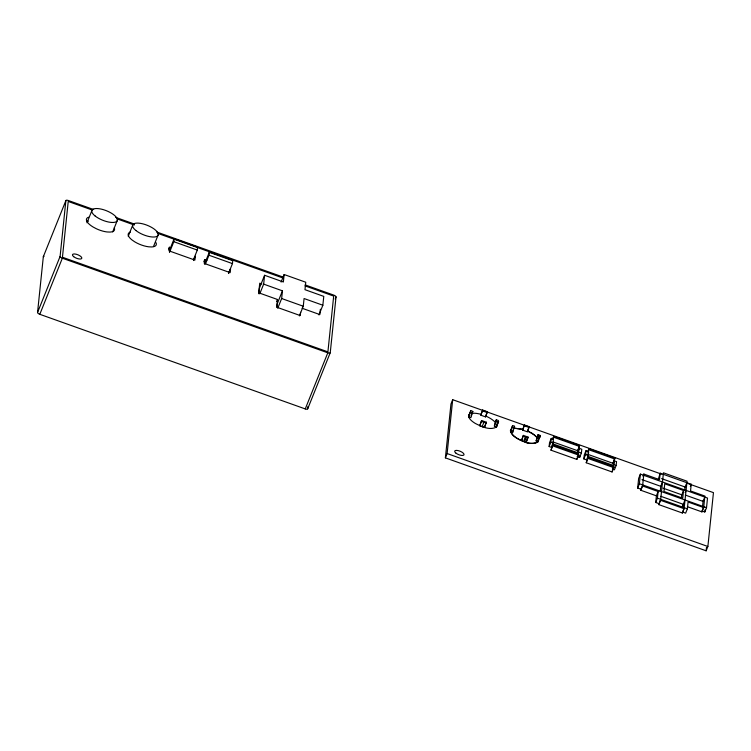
<?xml version="1.0" encoding="UTF-8"?>
<svg xmlns="http://www.w3.org/2000/svg" width="751" height="751" viewBox="0 0 751 751"><rect width="100%" height="100%" fill="white"/><g stroke="black" fill="none" stroke-linecap="round" stroke-linejoin="round"><path stroke-width="1.13" d="M658.88 504.644L660.702 499.312L663.443 472.811L687.062 481.222L684.086 508.69L682.359 513.008L658.88 504.644L660.702 499.312L657.435 498.157L658.12 491.511L642.593 485.972L643.832 474.05L659.5 479.636L660.167 473.196L691.22 484.264L690.535 490.947L704.879 496.064L703.687 507.582L701.96 511.9L687.39 506.709M305.141 284.911L333.773 295.115A2.506 0.939 21.9 0 1 336.026 296.917L330.252 352.698L307.703 408.788A2.506 0.939 21.9 0 1 305.253 408.92L39.803 314.303A2.506 0.939 21.9 0 1 37.55 312.5L43.323 256.72L65.872 200.63A2.506 0.939 21.9 0 1 68.322 200.508L93.659 209.538M37.55 312.5L60.099 256.41L65.872 200.63M169.473 252.486L173.81 241.7L174.11 238.818L197.597 247.192L197.306 250.074L193.401 259.78M206.854 260.353L204.704 259.583L204.3 263.432L230.144 272.641L230.548 268.792L228.811 273.111M205.492 263.854L208.956 255.227L209.257 252.336L232.754 260.71L232.453 263.601L228.548 273.308M258.804 293.763L259.377 288.234L264.577 275.288L283.371 281.982L284.141 274.528L305.751 282.235L304.981 289.689L323.775 296.382L322.855 305.235L318.959 314.941M259.762 293.838L263.657 284.131L264.577 275.288M261.836 283.934L259.743 283.193L258.748 292.806L277.541 299.508L276.743 307.197L300.24 315.57L300.578 312.275M276.912 307.075L277.25 303.779L282.451 290.834L263.657 284.131M277.757 308.229L281.653 298.522L282.451 290.834M299.367 315.936L303.273 306.23L304.071 298.532L322.855 305.235M307.703 408.788L307.938 406.469M320.377 309.234L319.823 314.575L302.08 308.248M688.038 483.578L713.45 492.637L707.874 546.493L706.137 550.802L445.381 457.866L450.966 404.01L452.693 399.692L661.518 474.125M445.381 457.866L447.117 453.548L452.693 399.692M469.046 414.993L468.54 416.805L470.886 417.65L472.82 411.407L470.783 410.684L468.849 416.918M471.525 413.444A15.039 5.604 21.9 0 1 479.664 413.998L480.969 414.392L482.705 410.074L487.399 411.745L485.578 416.899L480.884 415.228L480.978 414.261M479.795 425.676L481.616 420.532L486.319 422.203L484.498 427.347M480.884 415.228L482.705 410.074M485.578 416.899L485.681 415.941M496.927 424.935L496.73 426.859L494.374 426.024L496.308 419.781L498.354 420.504L498.561 421.583L496.195 427.216C489.389 430.586 481.353 426.493 475.167 423.357A15.039 5.604 21.9 0 1 468.962 417.509L468.633 415.847L470.783 410.684M494.374 426.024L496.308 419.781M510.887 429.675C508.878 437.899 536.411 449.37 538.289 439.682M512.633 432.52L514.566 426.286L512.595 425.582L510.68 431.825L512.633 432.52L512.83 430.605M522.621 430.107L524.433 424.982L529.136 426.652L529.051 427.46L527.324 431.778L522.621 430.107L524.433 425.019M523.363 435.402L521.541 440.527L523.363 435.402L528.056 437.082L526.244 442.198L528.056 437.082M538.505 440.433L537.932 442.095C534.224 444.32 519.495 444.385 525.616 437.138L527.981 437.88M527.324 431.778L529.136 426.652M540.232 436.115L538.091 441.597L536.12 440.893L538.054 434.66L540.016 435.373L540.232 436.115L539.819 437.279L537.857 436.584L538.054 434.66M549.141 446.535L549.535 442.686L551.272 438.377L553.421 439.138L553.027 442.987L551.29 447.305L549.141 446.535L550.877 442.217L551.272 438.377M550.99 450.187L552.82 444.911L578.664 454.12L578.57 455.078L576.834 459.396L550.99 450.187L552.82 444.911M552.755 439.373L553.712 436.359L579.547 445.568L579.462 446.423L577.726 450.741L552.961 441.917M576.834 459.396L578.664 454.12M577.726 450.741L579.115 446.648M577.998 454.355L579.265 448.347L581.79 449.248L581.387 453.097L579.65 457.415L577.134 456.514M579.65 457.415L579.856 455.491M583.846 458.908L584.25 455.059L585.977 450.741L588.662 451.698L588.258 455.547L586.531 459.856L583.846 458.908L585.583 454.59L585.977 450.741M586.231 462.747L588.061 457.472L613.905 466.681L613.802 467.638L612.065 471.957L586.231 462.747L588.061 457.472M587.995 451.933L588.962 448.816L614.797 458.026L614.703 458.983L612.966 463.301L587.122 454.092M612.065 471.957L612.168 470.99M612.563 467.15L614.496 460.907L616.552 461.64L616.149 465.489L614.421 469.797L612.365 469.075M612.966 463.301L614.797 458.026M613.238 466.915L614.496 460.907M658.965 503.63L655.698 502.475L656.393 495.829L640.866 490.29L640.969 489.239L637.655 488.056L638.65 478.415L640.387 474.106L707.517 498.063L706.522 507.667L704.785 511.985L702.044 511.009L703.781 506.69M637.655 488.056L639.383 483.738L640.387 474.106M658.214 479.654L660.167 473.196M660.204 491.661L660.758 486.319L662.495 482.001M681.457 498.11L681.805 494.815L683.532 490.497L664.748 483.804L663.95 491.492L682.743 498.195L683.532 490.497M682.359 513.008L684.189 507.685M682.912 507.61L683.25 504.306L660.833 496.317M684.705 490.3L685.043 486.995L686.902 482.724M682.462 512.004L685.644 513.14L687.372 508.821L688.076 502.015L703.687 507.582M701.96 511.9L702.044 511.009M702.495 506.737L703.152 500.373M704.785 511.985L705.011 509.845M706.137 550.802L706.494 547.366M39.803 314.303L62.352 258.213A2.506 0.939 21.9 0 1 60.099 256.41M86.985 222.794L91.753 210.928M112.678 231.946L117.447 220.081M128.243 236.283L132.58 225.497M153.495 246.516L158.264 234.65M168.599 249.182L169.463 247.023L169.069 250.872L194.903 260.081L195.307 256.232L193.57 260.55M169.341 250.684L174.11 238.818M203.84 261.742L204.704 259.583M204.488 264.202L209.257 252.336M281.109 282.076L284.141 274.528M276.678 301.667L277.541 299.508M335.162 299.076L336.026 296.917M305.253 408.92L327.802 352.82A2.506 0.939 21.9 0 0 330.252 352.698M471.084 415.725L472.82 411.407M481.616 420.532L479.786 425.808L484.479 427.479L486.319 422.203M487.399 411.745L485.662 416.063L486.958 416.598A15.039 5.604 21.9 0 1 495.238 422.334M482.133 426.643L483.869 422.325L486.235 423.038M496.618 424.822L497.913 421.583M496.42 426.746L498.561 421.583M510.445 431.065L512.595 425.582M513.262 429.525L514.566 426.286M524.63 441.748L526.367 437.429M536.12 440.893L537.857 436.584M538.72 438.612L540.016 435.373M552.839 438.518L553.712 436.359M579.265 448.347L577.528 452.665L552.764 443.841M587.658 452.046L588.962 448.816M612.6 469.919L613.905 466.681M642.959 476.2L643.832 474.05M640.969 489.239L642.706 484.921M640.866 490.29L642.593 485.972M656.393 495.829L658.12 491.511M655.698 502.475L657.435 498.157M685.119 492.534L685.982 490.375M682.387 506.465L684.987 499.997M690.357 486.423L691.22 484.264M704.776 497.078L703.039 501.386L685.297 495.059M468.633 415.847L469.272 414.524M523.879 441.522C518.791 439.241 511.75 436.782 510.38 430.727L511.018 429.403M523.344 429.459L514.444 428.201L522.705 429.337M115.692 217.386L134.41 224.061M156.443 231.909L283.108 277.063M92.457 210.102L68.228 201.465L62.446 257.246L327.905 351.862L333.679 296.082L305.037 285.878M116.687 218.738L134.316 225.018M157.447 233.27L283.005 278.02M173.81 241.7L197.306 250.074M208.956 255.227L232.453 263.601M281.653 298.522L303.273 306.23M62.352 258.213L327.802 352.82M482.611 410.91L487.315 412.581M524.358 425.789L529.051 427.46M553.618 437.213L579.462 446.423M588.859 449.774L614.703 458.983M661.556 478.622L685.165 487.042M527.409 430.971L532.037 433.261L536.974 437.213M470.577 412.609L472.623 413.332M496.111 421.705L498.148 422.428M512.407 427.516L514.36 428.211M550.877 442.217L553.027 442.987M578.861 452.196L581.387 453.097M585.583 454.59L588.258 455.547M614.102 464.756L616.149 465.489M588.005 456.401L612.769 465.226M552.727 445.869L578.57 455.078M587.958 458.429L613.802 467.638M641.964 479.617L660.758 486.319M663.011 488.122L681.805 494.815M639.383 483.738L706.522 507.667M660.702 499.312L687.372 508.821M660.617 500.326L684.086 508.69M447.117 453.548L707.874 546.493M523.278 436.209L525.616 437.138M481.532 421.358L483.869 422.325M527.953 431.168L534.28 434.82L537.5 438.077M43.323 256.72A2.506 0.939 21.9 0 1 44.084 256.288M86.863 221.517A15.039 5.604 21.9 0 1 88.365 221.198M114.274 227.797A15.039 5.604 21.9 0 1 110.05 232.078L107.036 231.956A15.039 5.604 21.9 0 1 96.288 228.717L92.946 226.924A15.039 5.604 21.9 0 1 88.599 217.208M156.02 242.676A15.039 5.604 21.9 0 1 151.796 246.957L148.782 246.826A15.039 5.604 21.9 0 1 134.682 241.803L131.866 239.851A15.039 5.604 21.9 0 1 130.345 232.087M455.904 453.106A5.013 1.868 21.9 0 0 463.846 455.04A5.013 1.868 21.9 0 0 458.335 450.638A5.013 1.868 21.9 0 0 455.904 453.106M135.959 230.548A13.706 5.107 21.9 0 0 157.682 235.852A13.706 5.107 21.9 0 0 142.624 223.807A13.706 5.107 21.9 0 0 135.959 230.548M95.133 215.988A13.706 5.107 21.9 0 0 116.865 221.282A13.706 5.107 21.9 0 0 101.798 209.238A13.706 5.107 21.9 0 0 95.133 215.988M73.682 256.673A5.013 1.868 21.9 0 0 81.624 258.616A5.013 1.868 21.9 0 0 76.114 254.204A5.013 1.868 21.9 0 0 73.682 256.673"/></g></svg>
